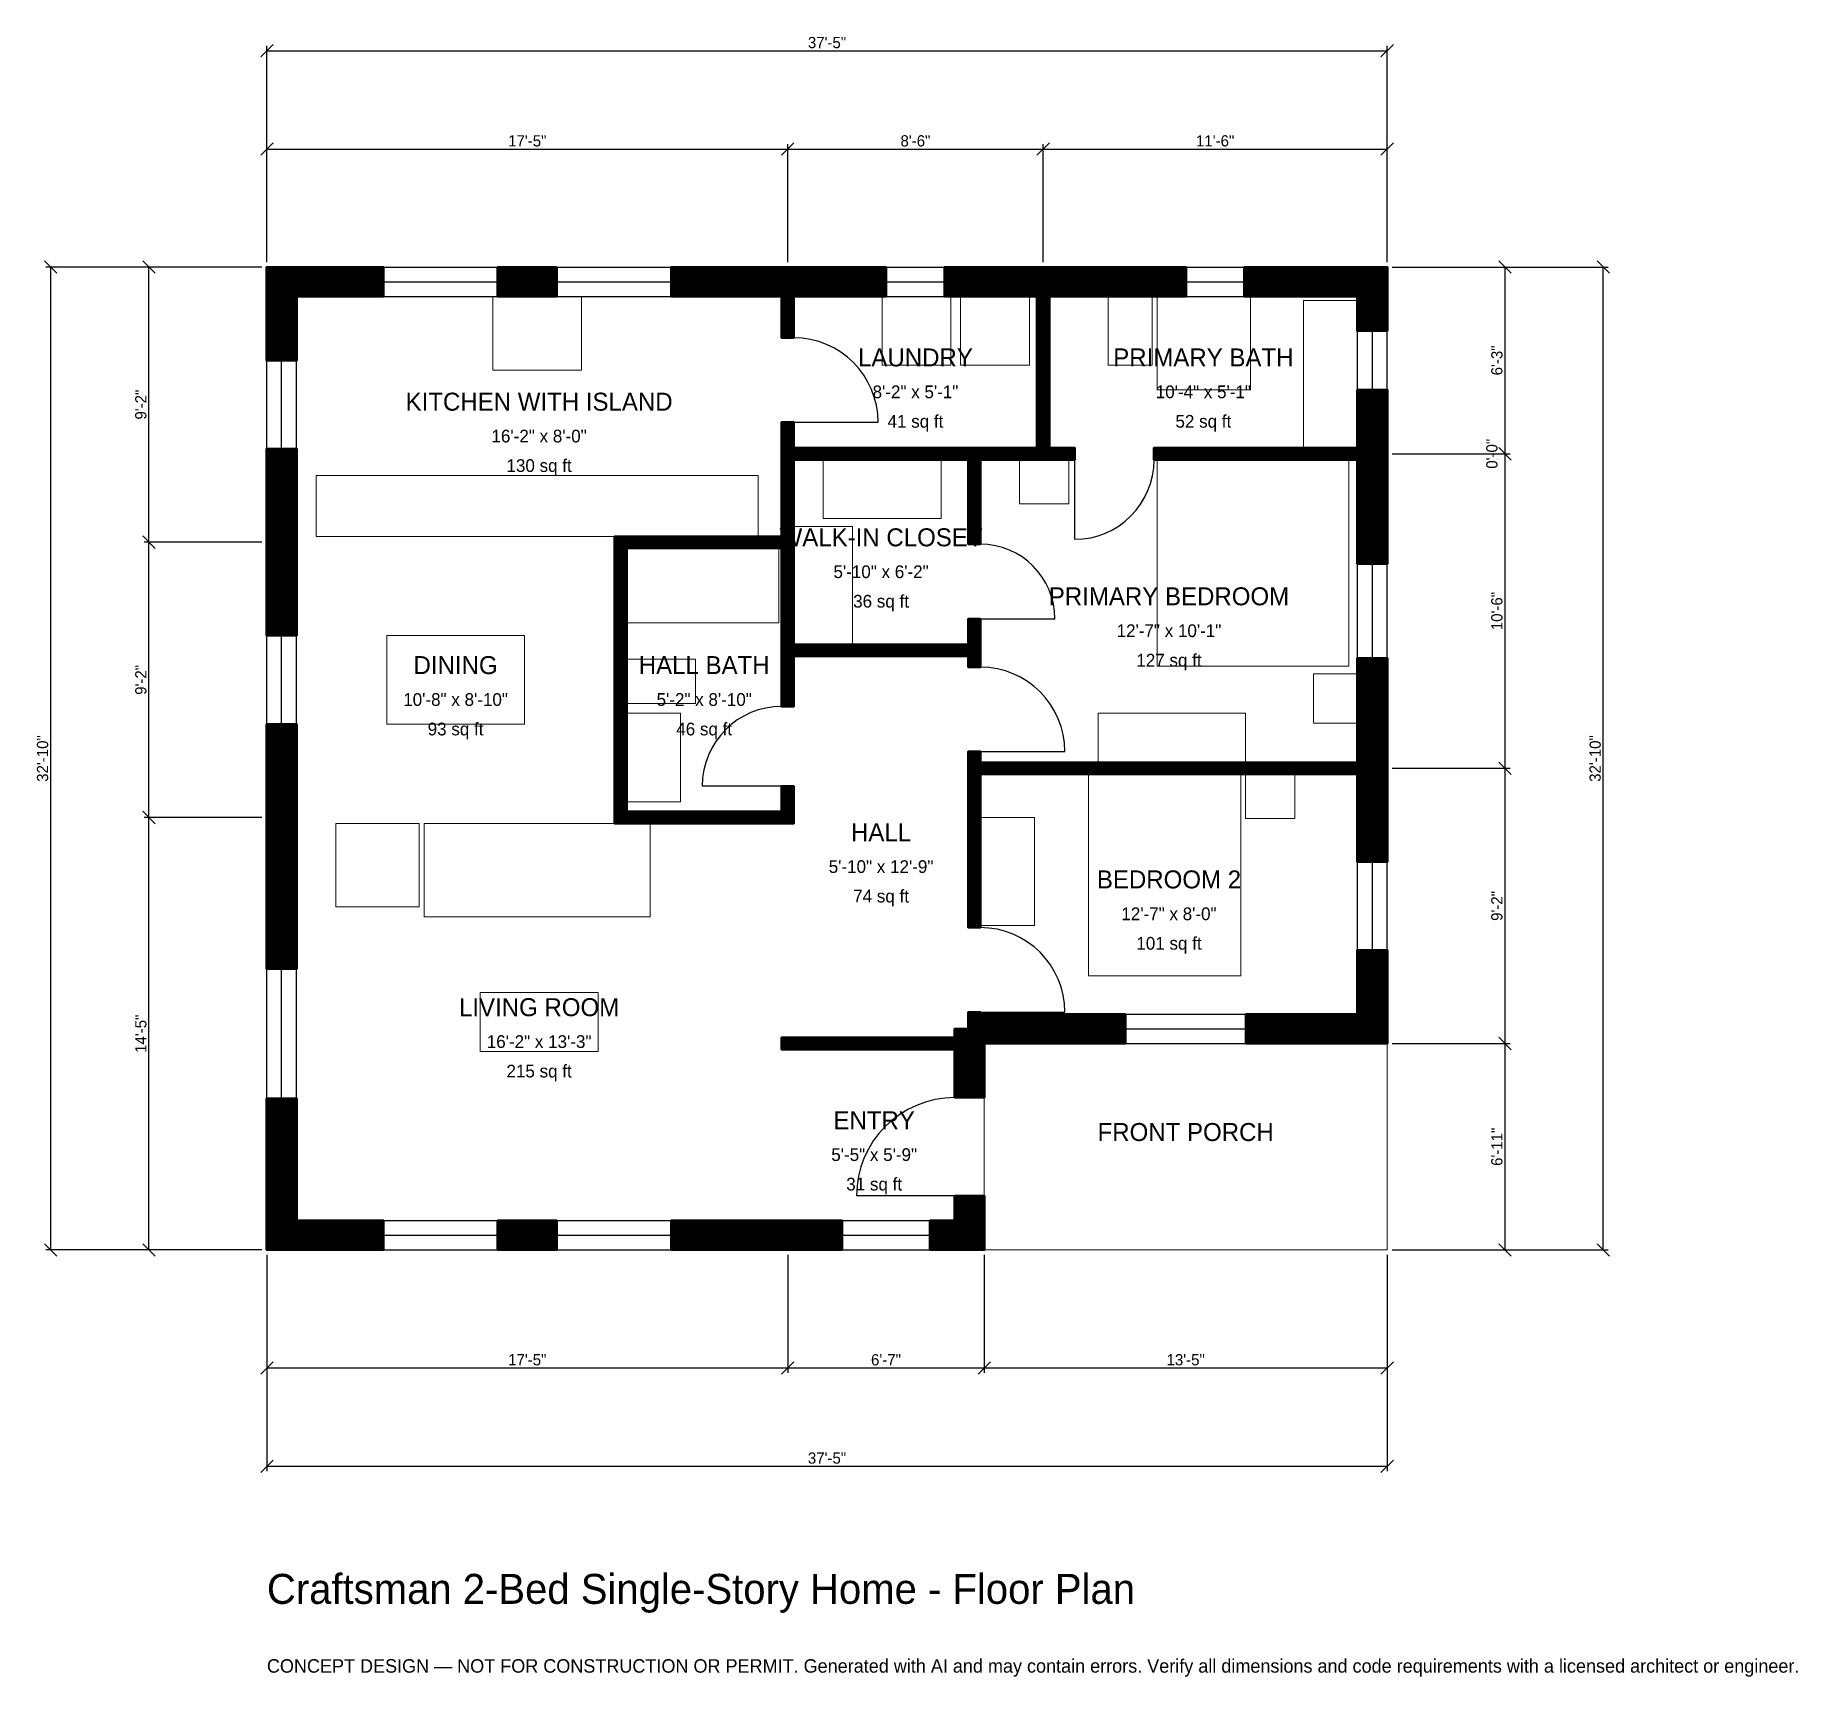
# Model space of a CAD drawing. Header units: inches. Extents: x -93 to 613, y -171 to 487.
import ezdxf
from ezdxf.enums import TextEntityAlignment as Align

# ---------------------------------------------------------------- set-up
doc = ezdxf.new("R2010")
doc.units = ezdxf.units.IN
doc.header["$MEASUREMENT"] = 0
doc.linetypes.add('DASHED', pattern=[0.6, 0.5, -0.1])
for name, color, linetype, lineweight in [('A-ANNO-DIMS', 1, 'Continuous', 13), ('A-ANNO-TEXT', 7, 'Continuous', 18), ('A-AREA-IDEN', 7, 'Continuous', 18), ('A-DOOR', 2, 'Continuous', 25), ('A-FLOR-FIXT', 9, 'Continuous', 13), ('A-FURN', 9, 'Continuous', 13), ('A-GLAZ', 4, 'Continuous', 25), ('A-SITE-PAVE', 8, 'Continuous', 13), ('A-WALL', 7, 'Continuous', 50), ('A-WALL-PATT', 8, 'Continuous', 13)]:
    doc.layers.add(name, color=color, linetype=linetype, lineweight=lineweight)
doc.dimstyles.new('PLAN', dxfattribs={"dimtxt": 4.5, "dimasz": 3, "dimexe": 2, "dimexo": 2, "dimgap": 1, "dimtad": 1, "dimdec": 0, "dimlunit": 4, "dimtsz": 2.5, "dimcen": 2.5, "dimclrd": 1, "dimclre": 1, "dimazin": 3, "dimtfac": 1, "dimtmove": 0, "dimatfit": 3})

msp = doc.modelspace()

# ---------------------------------------------------------------- hatches: boundary and pattern name
at = {"layer": 'A-WALL-PATT'}
h = msp.add_hatch(dxfattribs=at)
h.set_pattern_fill('ANSI31', color=8, scale=0.8)
h.paths.add_polyline_path([(275.5906, 0), (275.5906, 0), (265.748, 0), (265.748, 11.811), (275.5906, 11.811), (275.5906, 21.6535), (287.4016, 21.6535), (287.4016, 11.811), (287.4016, 11.811), (287.4016, 0), (287.4016, 0), (287.4016, 0), (275.5906, 0)])
h.paths.add_polyline_path([(214.5669, 0), (202.7559, 0), (162.1391, 0), (162.1391, 11.811), (202.7559, 11.811), (214.5669, 11.811), (230.315, 11.811), (230.315, 0), (214.5669, 0)])
h.paths.add_polyline_path([(92.5853, 0), (92.5853, 11.811), (116.0761, 11.811), (116.0761, 0), (92.5853, 0)])
h.paths.add_polyline_path([(11.811, 0), (11.811, 0), (0, 0), (0, 0), (0, 0), (0, 0), (0, 11.811), (0, 11.811), (0, 60.6299), (11.811, 60.6299), (11.811, 11.811), (46.5223, 11.811), (46.5223, 0), (11.811, 0)])
h.paths.add_polyline_path([(0, 167.3228), (0, 179.1339), (0, 210.6299), (11.811, 210.6299), (11.811, 179.1339), (11.811, 167.3228), (11.811, 112.5984), (0, 112.5984), (0, 167.3228)])
h.paths.add_polyline_path([(0, 277.5591), (0, 289.3701), (0, 320.8661), (11.811, 320.8661), (11.811, 289.3701), (11.811, 277.5591), (11.811, 246.063), (0, 246.063), (0, 277.5591)])
h.paths.add_polyline_path([(0, 381.8898), (0, 381.8898), (0, 393.7008), (0, 393.7008), (0, 393.7008), (11.811, 393.7008), (11.811, 393.7008), (46.5223, 393.7008), (46.5223, 381.8898), (11.811, 381.8898), (11.811, 356.2992), (0, 356.2992), (0, 381.8898)])
h.paths.add_polyline_path([(116.0761, 393.7008), (116.0761, 381.8898), (92.5853, 381.8898), (92.5853, 393.7008), (116.0761, 393.7008)])
h.paths.add_polyline_path([(202.7559, 393.7008), (206.2992, 393.7008), (206.2992, 393.7008), (211.0236, 393.7008), (211.0236, 393.7008), (214.5669, 393.7008), (248.0315, 393.7008), (248.0315, 381.8898), (214.5669, 381.8898), (211.0236, 381.8898), (211.0236, 365.3543), (206.2992, 365.3543), (206.2992, 381.8898), (202.7559, 381.8898), (162.1391, 381.8898), (162.1391, 393.7008), (202.7559, 393.7008)])
h.paths.add_polyline_path([(305.1181, 393.7008), (308.6614, 393.7008), (308.6614, 393.7008), (313.3858, 393.7008), (313.3858, 393.7008), (316.9291, 393.7008), (368.1102, 393.7008), (368.1102, 381.8898), (316.9291, 381.8898), (313.3858, 381.8898), (313.3858, 321.2598), (323.622, 321.2598), (323.622, 316.5354), (313.3858, 316.5354), (313.3858, 316.5354), (308.6614, 316.5354), (308.6614, 316.5354), (285.8268, 316.5354), (285.8268, 316.5354), (285.8268, 282.6772), (281.1024, 282.6772), (281.1024, 316.5354), (211.0236, 316.5354), (211.0236, 285.8268), (211.0236, 281.1024), (211.0236, 242.5197), (281.1024, 242.5197), (281.1024, 252.7559), (285.8268, 252.7559), (285.8268, 242.5197), (285.8268, 237.7953), (285.8268, 233.4646), (281.1024, 233.4646), (281.1024, 237.7953), (211.0236, 237.7953), (211.0236, 217.7165), (206.2992, 217.7165), (206.2992, 237.7953), (206.2992, 242.5197), (206.2992, 281.1024), (144.0945, 281.1024), (144.0945, 175.5906), (206.2992, 175.5906), (206.2992, 185.8268), (211.0236, 185.8268), (211.0236, 175.5906), (211.0236, 170.8661), (206.2992, 170.8661), (144.0945, 170.8661), (139.3701, 170.8661), (139.3701, 175.5906), (139.3701, 281.1024), (139.3701, 285.8268), (144.0945, 285.8268), (206.2992, 285.8268), (206.2992, 316.5354), (206.2992, 321.2598), (206.2992, 331.4961), (211.0236, 331.4961), (211.0236, 321.2598), (281.1024, 321.2598), (281.1024, 321.2598), (281.1024, 321.2598), (308.6614, 321.2598), (308.6614, 381.8898), (305.1181, 381.8898), (271.6535, 381.8898), (271.6535, 393.7008), (305.1181, 393.7008)])
h.paths.add_polyline_path([(437.0079, 393.7008), (437.0079, 393.7008), (448.8189, 393.7008), (448.8189, 393.7008), (448.8189, 393.7008), (448.8189, 381.8898), (448.8189, 381.8898), (448.8189, 368.1102), (437.0079, 368.1102), (437.0079, 381.8898), (391.7323, 381.8898), (391.7323, 393.7008), (437.0079, 393.7008)])
h.paths.add_polyline_path([(448.8189, 324.8031), (448.8189, 321.2598), (448.8189, 321.2598), (448.8189, 316.5354), (448.8189, 316.5354), (448.8189, 312.9921), (448.8189, 274.8031), (437.0079, 274.8031), (437.0079, 312.9921), (437.0079, 316.5354), (355.5118, 316.5354), (355.5118, 321.2598), (437.0079, 321.2598), (437.0079, 324.8031), (437.0079, 344.4882), (448.8189, 344.4882), (448.8189, 324.8031)])
h.paths.add_polyline_path([(448.8189, 198.8189), (448.8189, 195.2756), (448.8189, 195.2756), (448.8189, 190.5512), (448.8189, 190.5512), (448.8189, 187.0079), (448.8189, 155.5118), (437.0079, 155.5118), (437.0079, 187.0079), (437.0079, 190.5512), (285.8268, 190.5512), (285.8268, 129.1339), (281.1024, 129.1339), (281.1024, 190.5512), (281.1024, 195.2756), (281.1024, 199.6063), (285.8268, 199.6063), (285.8268, 195.2756), (437.0079, 195.2756), (437.0079, 198.8189), (437.0079, 237.0079), (448.8189, 237.0079), (448.8189, 198.8189)])
h.paths.add_polyline_path([(448.8189, 94.4882), (448.8189, 94.4882), (448.8189, 82.6772), (448.8189, 82.6772), (448.8189, 82.6771), (437.0079, 82.6771), (437.0079, 82.6772), (392.3228, 82.6772), (392.3228, 94.4882), (437.0079, 94.4882), (437.0079, 120.0787), (448.8189, 120.0787), (448.8189, 94.4882)])
h.paths.add_polyline_path([(289.7638, 82.6772), (289.7638, 82.6771), (287.4016, 82.6771), (287.4016, 80.315), (287.4016, 80.315), (287.4016, 61.0236), (275.5906, 61.0236), (275.5906, 80.315), (206.2992, 80.315), (206.2992, 85.0394), (275.5906, 85.0394), (275.5906, 88.5827), (281.1024, 88.5827), (281.1024, 95.2756), (285.8268, 95.2756), (285.8268, 94.4882), (343.8976, 94.4882), (343.8976, 82.6772), (289.7638, 82.6772)])

# ---------------------------------------------------------------- linework, layer by layer
at = {"layer": 'A-DOOR'}
for p, q in [((211.0236, 331.4961), (244.8819, 331.4961)), ((323.622, 316.5354), (323.622, 284.6457)), ((285.8268, 252.7559), (315.748, 252.7559)), ((285.8268, 199.6063), (319.685, 199.6063)), ((206.2992, 185.8268), (174.4094, 185.8268)), ((285.8268, 95.2756), (319.685, 95.2756)), ((275.5906, 21.6535), (236.2205, 21.6535))]:
    msp.add_line(p, q, dxfattribs=at)
for centre, radius, start, end in [((211.0236, 331.4961), 33.8583, 0, 90), ((323.622, 316.5354), 31.8898, 270, 360), ((285.8268, 252.7559), 29.9213, 0, 90), ((285.8268, 199.6063), 33.8583, 0, 90), ((206.2992, 185.8268), 31.8898, 90, 180), ((285.8268, 95.2756), 33.8583, 0, 90), ((275.5906, 21.6535), 39.3701, 90, 180)]:
    msp.add_arc(centre, radius, start, end, dxfattribs=at)
at = {"layer": 'A-FLOR-FIXT'}
for points in [[(337.0079, 354.3307), (354.7244, 354.3307), (354.7244, 381.8898), (337.0079, 381.8898)], [(356.6929, 344.4882), (394.0945, 344.4882), (394.0945, 381.8898), (356.6929, 381.8898)], [(415.3543, 321.2598), (437.0079, 321.2598), (437.0079, 380.315), (415.3543, 380.315)], [(19.685, 285.8268), (196.8504, 285.8268), (196.8504, 310.2362), (19.685, 310.2362)], [(144.0945, 251.1811), (205.1181, 251.1811), (205.1181, 281.1024), (144.0945, 281.1024)], [(144.0945, 218.8976), (171.6535, 218.8976), (171.6535, 236.6142), (144.0945, 236.6142)], [(144.0945, 179.5276), (165.748, 179.5276), (165.748, 214.9606), (144.0945, 214.9606)]]:
    msp.add_lwpolyline(points, close=True, dxfattribs=at)
at = {"layer": 'A-FURN'}
for points in [[(90.5512, 352.3622), (125.9843, 352.3622), (125.9843, 381.8898), (90.5512, 381.8898)], [(246.4567, 354.3307), (274.0157, 354.3307), (274.0157, 381.8898), (246.4567, 381.8898)], [(277.9528, 354.3307), (305.5118, 354.3307), (305.5118, 381.8898), (277.9528, 381.8898)], [(222.8346, 292.9134), (270.0787, 292.9134), (270.0787, 316.5354), (222.8346, 316.5354)], [(301.5748, 298.8189), (321.2598, 298.8189), (321.2598, 316.5354), (301.5748, 316.5354)], [(356.6929, 233.8583), (433.4646, 233.8583), (433.4646, 316.5354), (356.6929, 316.5354)], [(211.0236, 242.5197), (234.6457, 242.5197), (234.6457, 289.7638), (211.0236, 289.7638)], [(48.0315, 210.6299), (103.1496, 210.6299), (103.1496, 246.063), (48.0315, 246.063)], [(419.2913, 211.0236), (437.0079, 211.0236), (437.0079, 230.7087), (419.2913, 230.7087)], [(333.0709, 195.2756), (392.126, 195.2756), (392.126, 214.9606), (333.0709, 214.9606)], [(329.1339, 109.8425), (390.1575, 109.8425), (390.1575, 190.5512), (329.1339, 190.5512)], [(392.126, 172.8346), (411.811, 172.8346), (411.811, 190.5512), (392.126, 190.5512)], [(27.5591, 137.4016), (61.0236, 137.4016), (61.0236, 170.8661), (27.5591, 170.8661)], [(62.9921, 133.4646), (153.5433, 133.4646), (153.5433, 170.8661), (62.9921, 170.8661)], [(285.8268, 129.9213), (307.4803, 129.9213), (307.4803, 173.2283), (285.8268, 173.2283)], [(85.4331, 79.5276), (132.6772, 79.5276), (132.6772, 103.1496), (85.4331, 103.1496)]]:
    msp.add_lwpolyline(points, close=True, dxfattribs=at)
at = {"layer": 'A-GLAZ'}
for p, q in [((46.5223, 393.7008), (92.5853, 393.7008)), ((116.0761, 393.7008), (162.1391, 393.7008)), ((248.0315, 393.7008), (271.6535, 393.7008)), ((368.1102, 393.7008), (391.7323, 393.7008)), ((46.5223, 387.7953), (92.5853, 387.7953)), ((46.5223, 381.8898), (92.5853, 381.8898)), ((116.0761, 387.7953), (162.1391, 387.7953)), ((116.0761, 381.8898), (162.1391, 381.8898)), ((248.0315, 387.7953), (271.6535, 387.7953)), ((248.0315, 381.8898), (271.6535, 381.8898)), ((368.1102, 387.7953), (391.7323, 387.7953)), ((368.1102, 381.8898), (391.7323, 381.8898)), ((437.0079, 344.4882), (437.0079, 368.1102)), ((442.9134, 344.4882), (442.9134, 368.1102)), ((448.8189, 344.4882), (448.8189, 368.1102)), ((0, 320.8661), (0, 356.2992)), ((5.9055, 320.8661), (5.9055, 356.2992)), ((11.811, 320.8661), (11.811, 356.2992)), ((437.0079, 237.0079), (437.0079, 274.8031)), ((442.9134, 237.0079), (442.9134, 274.8031)), ((448.8189, 237.0079), (448.8189, 274.8031)), ((0, 210.6299), (0, 246.063)), ((5.9055, 210.6299), (5.9055, 246.063)), ((11.811, 210.6299), (11.811, 246.063)), ((437.0079, 120.0787), (437.0079, 155.5118)), ((442.9134, 120.0787), (442.9134, 155.5118)), ((448.8189, 120.0787), (448.8189, 155.5118)), ((0, 60.6299), (0, 112.5984)), ((5.9055, 60.6299), (5.9055, 112.5984)), ((11.811, 60.6299), (11.811, 112.5984)), ((343.8976, 94.4882), (392.3228, 94.4882)), ((343.8976, 88.5827), (392.3228, 88.5827)), ((343.8976, 82.6772), (392.3228, 82.6772)), ((46.5223, 11.811), (92.5853, 11.811)), ((116.0761, 11.811), (162.1391, 11.811)), ((230.315, 11.811), (265.748, 11.811)), ((46.5223, 5.9055), (92.5853, 5.9055)), ((46.5223, 0), (92.5853, 0)), ((116.0761, 5.9055), (162.1391, 5.9055)), ((116.0761, 0), (162.1391, 0)), ((230.315, 5.9055), (265.748, 5.9055)), ((230.315, 0), (265.748, 0))]:
    msp.add_line(p, q, dxfattribs=at)
at = {"layer": 'A-SITE-PAVE', "linetype": 'DASHED'}
msp.add_lwpolyline([(287.4016, 0), (448.8189, 0), (448.8189, 82.6772), (287.4016, 82.6772)], close=True, dxfattribs=at)
at = {"layer": 'A-WALL'}
for points in [[(0, 381.8898), (0, 381.8898), (0, 393.7008), (0, 393.7008), (0, 393.7008), (11.811, 393.7008), (11.811, 393.7008), (46.5223, 393.7008), (46.5223, 381.8898), (11.811, 381.8898), (11.811, 356.2992), (0, 356.2992), (0, 381.8898)], [(116.0761, 393.7008), (116.0761, 381.8898), (92.5853, 381.8898), (92.5853, 393.7008), (116.0761, 393.7008)], [(305.1181, 393.7008), (308.6614, 393.7008), (308.6614, 393.7008), (313.3858, 393.7008), (313.3858, 393.7008), (316.9291, 393.7008), (368.1102, 393.7008), (368.1102, 381.8898), (316.9291, 381.8898), (313.3858, 381.8898), (313.3858, 321.2598), (323.622, 321.2598), (323.622, 316.5354), (313.3858, 316.5354), (313.3858, 316.5354), (308.6614, 316.5354), (308.6614, 316.5354), (285.8268, 316.5354), (285.8268, 316.5354), (285.8268, 282.6772), (281.1024, 282.6772), (281.1024, 316.5354), (211.0236, 316.5354), (211.0236, 285.8268), (211.0236, 281.1024), (211.0236, 242.5197), (281.1024, 242.5197), (281.1024, 252.7559), (285.8268, 252.7559), (285.8268, 242.5197), (285.8268, 237.7953), (285.8268, 233.4646), (281.1024, 233.4646), (281.1024, 237.7953), (211.0236, 237.7953), (211.0236, 217.7165), (206.2992, 217.7165), (206.2992, 237.7953), (206.2992, 242.5197), (206.2992, 281.1024), (144.0945, 281.1024), (144.0945, 175.5906), (206.2992, 175.5906), (206.2992, 185.8268), (211.0236, 185.8268), (211.0236, 175.5906), (211.0236, 170.8661), (206.2992, 170.8661), (144.0945, 170.8661), (139.3701, 170.8661), (139.3701, 175.5906), (139.3701, 281.1024), (139.3701, 285.8268), (144.0945, 285.8268), (206.2992, 285.8268), (206.2992, 316.5354), (206.2992, 321.2598), (206.2992, 331.4961), (211.0236, 331.4961), (211.0236, 321.2598), (281.1024, 321.2598), (281.1024, 321.2598), (281.1024, 321.2598), (308.6614, 321.2598), (308.6614, 381.8898), (305.1181, 381.8898), (271.6535, 381.8898), (271.6535, 393.7008), (305.1181, 393.7008)], [(202.7559, 393.7008), (206.2992, 393.7008), (206.2992, 393.7008), (211.0236, 393.7008), (211.0236, 393.7008), (214.5669, 393.7008), (248.0315, 393.7008), (248.0315, 381.8898), (214.5669, 381.8898), (211.0236, 381.8898), (211.0236, 365.3543), (206.2992, 365.3543), (206.2992, 381.8898), (202.7559, 381.8898), (162.1391, 381.8898), (162.1391, 393.7008), (202.7559, 393.7008)], [(437.0079, 393.7008), (437.0079, 393.7008), (448.8189, 393.7008), (448.8189, 393.7008), (448.8189, 393.7008), (448.8189, 381.8898), (448.8189, 381.8898), (448.8189, 368.1102), (437.0079, 368.1102), (437.0079, 381.8898), (391.7323, 381.8898), (391.7323, 393.7008), (437.0079, 393.7008)], [(448.8189, 324.8031), (448.8189, 321.2598), (448.8189, 321.2598), (448.8189, 316.5354), (448.8189, 316.5354), (448.8189, 312.9921), (448.8189, 274.8031), (437.0079, 274.8031), (437.0079, 312.9921), (437.0079, 316.5354), (355.5118, 316.5354), (355.5118, 321.2598), (437.0079, 321.2598), (437.0079, 324.8031), (437.0079, 344.4882), (448.8189, 344.4882), (448.8189, 324.8031)], [(0, 277.5591), (0, 289.3701), (0, 320.8661), (11.811, 320.8661), (11.811, 289.3701), (11.811, 277.5591), (11.811, 246.063), (0, 246.063), (0, 277.5591)], [(448.8189, 198.8189), (448.8189, 195.2756), (448.8189, 195.2756), (448.8189, 190.5512), (448.8189, 190.5512), (448.8189, 187.0079), (448.8189, 155.5118), (437.0079, 155.5118), (437.0079, 187.0079), (437.0079, 190.5512), (285.8268, 190.5512), (285.8268, 129.1339), (281.1024, 129.1339), (281.1024, 190.5512), (281.1024, 195.2756), (281.1024, 199.6063), (285.8268, 199.6063), (285.8268, 195.2756), (437.0079, 195.2756), (437.0079, 198.8189), (437.0079, 237.0079), (448.8189, 237.0079), (448.8189, 198.8189)], [(0, 167.3228), (0, 179.1339), (0, 210.6299), (11.811, 210.6299), (11.811, 179.1339), (11.811, 167.3228), (11.811, 112.5984), (0, 112.5984), (0, 167.3228)], [(448.8189, 94.4882), (448.8189, 94.4882), (448.8189, 82.6772), (448.8189, 82.6772), (448.8189, 82.6771), (437.0079, 82.6771), (437.0079, 82.6772), (392.3228, 82.6772), (392.3228, 94.4882), (437.0079, 94.4882), (437.0079, 120.0787), (448.8189, 120.0787), (448.8189, 94.4882)], [(289.7638, 82.6772), (289.7638, 82.6771), (287.4016, 82.6771), (287.4016, 80.315), (287.4016, 80.315), (287.4016, 61.0236), (275.5906, 61.0236), (275.5906, 80.315), (206.2992, 80.315), (206.2992, 85.0394), (275.5906, 85.0394), (275.5906, 88.5827), (281.1024, 88.5827), (281.1024, 95.2756), (285.8268, 95.2756), (285.8268, 94.4882), (343.8976, 94.4882), (343.8976, 82.6772), (289.7638, 82.6772)], [(11.811, 0), (11.811, 0), (0, 0), (0, 0), (0, 0), (0, 0), (0, 11.811), (0, 11.811), (0, 60.6299), (11.811, 60.6299), (11.811, 11.811), (46.5223, 11.811), (46.5223, 0), (11.811, 0)], [(275.5906, 0), (275.5906, 0), (265.748, 0), (265.748, 11.811), (275.5906, 11.811), (275.5906, 21.6535), (287.4016, 21.6535), (287.4016, 11.811), (287.4016, 11.811), (287.4016, 0), (287.4016, 0), (287.4016, 0), (275.5906, 0)], [(92.5853, 0), (92.5853, 11.811), (116.0761, 11.811), (116.0761, 0), (92.5853, 0)], [(214.5669, 0), (202.7559, 0), (162.1391, 0), (162.1391, 11.811), (202.7559, 11.811), (214.5669, 11.811), (230.315, 11.811), (230.315, 0), (214.5669, 0)]]:
    msp.add_lwpolyline(points, close=True, dxfattribs=at)

# ---------------------------------------------------------------- texts
at = {"layer": 'A-ANNO-TEXT'}
for s, height, p in [('Craftsman 2-Bed Single-Story Home - Floor Plan', 12, (0, -141.7323)), ('CONCEPT DESIGN — NOT FOR CONSTRUCTION OR PERMIT. Generated with AI and may contain errors. Verify all dimensions and code requirements with a licensed architect or engineer.', 5.4, (0, -169.2913))]:
    msp.add_text(s, height=height, dxfattribs=at).set_placement(p)
at = {"layer": 'A-AREA-IDEN'}
for s, height, p in [('LAUNDRY', 7.2, (259.8425, 357.4803)), ('PRIMARY BATH', 7.2, (375.1969, 357.4803)), ('8\'-2" x 5\'-1"', 5.1, (259.8425, 343.7008)), ('10\'-4" x 5\'-1"', 5.1, (375.1969, 343.7008)), ('KITCHEN WITH ISLAND', 7.2, (109.0551, 339.7638)), ('41 sq ft', 5.1, (259.8425, 331.8898)), ('52 sq ft', 5.1, (375.1969, 331.8898)), ('16\'-2" x 8\'-0"', 5.1, (109.0551, 325.9843)), ('130 sq ft', 5.1, (109.0551, 314.1732)), ('WALK-IN CLOSET', 7.2, (246.063, 285.4331)), ('5\'-10" x 6\'-2"', 5.1, (246.063, 271.6535)), ('36 sq ft', 5.1, (246.063, 259.8425)), ('PRIMARY BEDROOM', 7.2, (361.4173, 261.811)), ('12\'-7" x 10\'-1"', 5.1, (361.4173, 248.0315)), ('DINING', 7.2, (75.5906, 234.252)), ('HALL BATH', 7.2, (175.1969, 234.252)), ('127 sq ft', 5.1, (361.4173, 236.2205)), ('10\'-8" x 8\'-10"', 5.1, (75.5906, 220.4724)), ('5\'-2" x 8\'-10"', 5.1, (175.1969, 220.4724)), ('93 sq ft', 5.1, (75.5906, 208.6614)), ('46 sq ft', 5.1, (175.1969, 208.6614)), ('HALL', 7.2, (246.063, 167.3228)), ('5\'-10" x 12\'-9"', 5.1, (246.063, 153.5433)), ('BEDROOM 2', 7.2, (361.4173, 148.4252)), ('74 sq ft', 5.1, (246.063, 141.7323)), ('12\'-7" x 8\'-0"', 5.1, (361.4173, 134.6457)), ('101 sq ft', 5.1, (361.4173, 122.8346)), ('LIVING ROOM', 7.2, (109.0551, 97.2441)), ('16\'-2" x 13\'-3"', 5.1, (109.0551, 83.4646)), ('215 sq ft', 5.1, (109.0551, 71.6535)), ('ENTRY', 7.2, (243.3071, 51.9685)), ('FRONT PORCH', 7.2, (368.1102, 47.2441)), ('5\'-5" x 5\'-9"', 5.1, (243.3071, 38.189)), ('31 sq ft', 5.1, (243.3071, 26.378))]:
    msp.add_text(s, height=height, dxfattribs=at).set_placement(p, align=Align.MIDDLE_CENTER)

# ---------------------------------------------------------------- dimensions: what is measured, and where the dimension line sits
at = {"layer": 'A-ANNO-DIMS'}
for base, p1, p2, text in [((0, 480.315), (0, 393.7008), (448.8189, 393.7008), '37\'-5"'), ((0, 440.9449), (0, 393.7008), (208.6614, 393.7008), '17\'-5"'), ((208.6614, 440.9449), (208.6614, 393.7008), (311.0236, 393.7008), '8\'-6"'), ((311.0236, 440.9449), (311.0236, 393.7008), (448.8189, 393.7008), '11\'-6"'), ((0, -47.2441), (0, 0), (208.6614, 0), '17\'-5"'), ((0, -86.6142), (0, 0), (448.8189, 0), '37\'-5"'), ((208.6614, -47.2441), (208.6614, 0), (287.4016, 0), '6\'-7"'), ((287.4016, -47.2441), (287.4016, 0), (448.8189, 0), '13\'-5"')]:
    msp.add_linear_dim(base=base, p1=p1, p2=p2, text=text, dimstyle='PLAN', dxfattribs=at).render()
for base, p1, p2, text in [((-86.6142, 0), (0, 0), (0, 393.7008), '32\'-10"'), ((-47.2441, 283.4646), (0, 283.4646), (0, 393.7008), '9\'-2"'), ((496.063, 318.8976), (448.8189, 318.8976), (448.8189, 393.7008), '6\'-3"'), ((535.4331, 0), (448.8189, 0), (448.8189, 393.7008), '32\'-10"'), ((496.063, 318.8976), (448.8189, 318.8976), (448.8189, 318.8976), '0\'-0"'), ((496.063, 192.9134), (448.8189, 192.9134), (448.8189, 318.8976), '10\'-6"'), ((-47.2441, 173.2283), (0, 173.2283), (0, 283.4646), '9\'-2"'), ((496.063, 82.6772), (448.8189, 82.6772), (448.8189, 192.9134), '9\'-2"'), ((-47.2441, 0), (0, 0), (0, 173.2283), '14\'-5"'), ((496.063, 0), (448.8189, 0), (448.8189, 82.6772), '6\'-11"')]:
    msp.add_linear_dim(base=base, p1=p1, p2=p2, angle=90, text=text, dimstyle='PLAN', dxfattribs=at).render()

doc.saveas('drawing.dxf')
